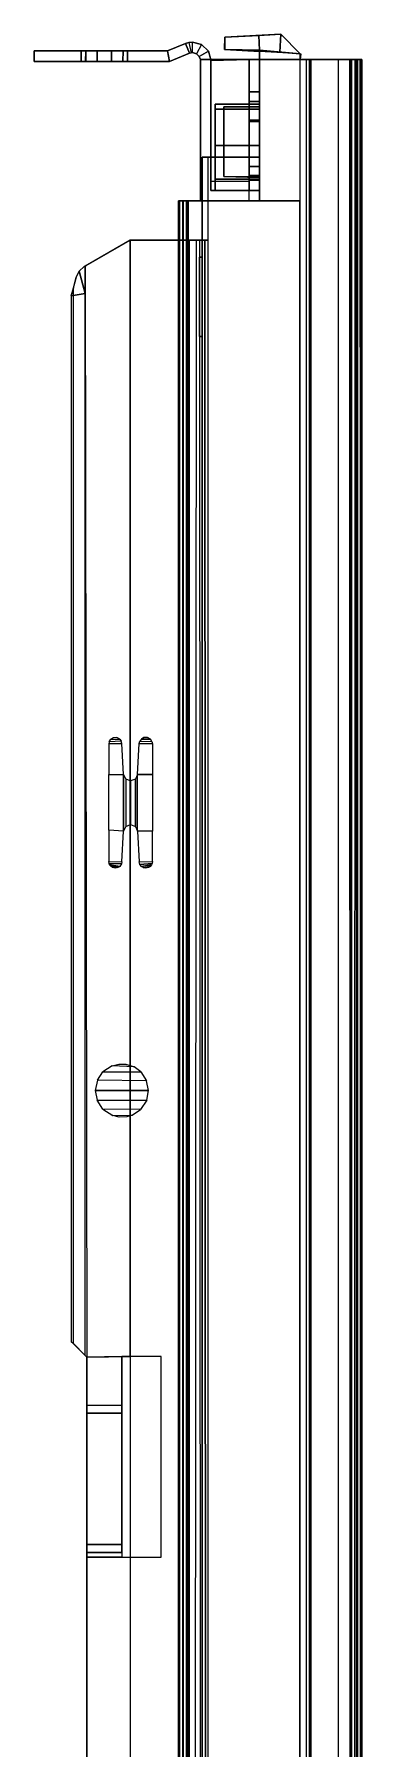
# Model space of a CAD drawing. Header units: inches. Extents: x 0 to 232, y 0 to 393.
# Drawn here: x 194.8 to 232.3, y 196.6 to 393.1 of the extents above; entities that cross this region are included whole.
import ezdxf

# ---------------------------------------------------------------- set-up
doc = ezdxf.new("R2010")
doc.units = ezdxf.units.IN
doc.header["$MEASUREMENT"] = 0
doc.layers.add('Layer1', color=4, linetype='CONTINUOUS')

msp = doc.modelspace()

# ---------------------------------------------------------------- linework, layer by layer
at = {"layer": 'Layer1'}
for points in [[(194.76, 391.2, 36.05), (210.02, 391.2, 36.05), (210.02, 391.2, 190), (194.76, 391.2, 190)], [(194.76, 391.2, 190), (194.76, 390, 190), (194.76, 390, 36.05), (194.76, 391.2, 36.05)], [(194.76, 391.2, 36.05), (194.76, 390, 36.05), (210.25, 390, 36.05), (210.02, 391.2, 36.05)], [(194.76, 391.2, 190), (194.76, 390, 190), (210.25, 390, 190), (210.02, 391.2, 190)], [(200.67, 390, 51.33), (200.15, 390, 52.9), (200.15, 391.2, 52.9), (200.67, 391.2, 51.33)], [(200.15, 390, 52.9), (200.15, 390, 55.1), (200.15, 391.2, 55.1), (200.15, 391.2, 52.9)], [(200.15, 390, 55.1), (200.65, 390, 56.65), (200.66, 391.2, 56.67), (200.15, 391.2, 55.1)], [(200.67, 390, 83.33), (200.15, 390, 84.9), (200.15, 391.2, 84.9), (200.67, 391.2, 83.33)], [(200.15, 390, 84.9), (200.15, 390, 87.1), (200.15, 391.2, 87.1), (200.15, 391.2, 84.9)], [(200.15, 390, 87.1), (200.65, 390, 88.65), (200.66, 391.2, 88.67), (200.15, 391.2, 87.1)], [(200.67, 390, 147.33), (200.15, 390, 148.9), (200.15, 391.2, 148.9), (200.67, 391.2, 147.33)], [(200.15, 390, 148.9), (200.15, 390, 151.1), (200.15, 391.2, 151.1), (200.15, 391.2, 148.9)], [(200.15, 390, 151.1), (200.65, 390, 152.65), (200.66, 391.2, 152.67), (200.15, 391.2, 151.1)], [(200.67, 390, 179.33), (200.15, 390, 180.9), (200.15, 391.2, 180.9), (200.67, 391.2, 179.33)], [(200.15, 390, 180.9), (200.15, 390, 183.1), (200.15, 391.2, 183.1), (200.15, 391.2, 180.9)], [(200.15, 390, 183.1), (200.65, 390, 184.65), (200.66, 391.2, 184.67), (200.15, 391.2, 183.1)], [(200.65, 390, 56.65), (201.98, 390, 57.62), (201.98, 391.2, 57.62), (200.66, 391.2, 56.67)], [(200.65, 390, 88.65), (201.98, 390, 89.62), (201.98, 391.2, 89.62), (200.66, 391.2, 88.67)], [(200.65, 390, 152.65), (201.98, 390, 153.62), (201.98, 391.2, 153.62), (200.66, 391.2, 152.67)], [(200.65, 390, 184.65), (201.98, 390, 185.62), (201.98, 391.2, 185.62), (200.66, 391.2, 184.67)], [(200.67, 390, 51.33), (201.99, 390, 50.38), (201.99, 391.2, 50.38), (200.67, 391.2, 51.33)], [(200.67, 390, 83.33), (201.99, 390, 82.38), (201.99, 391.2, 82.38), (200.67, 391.2, 83.33)], [(200.67, 390, 147.33), (201.99, 390, 146.38), (201.99, 391.2, 146.38), (200.67, 391.2, 147.33)], [(200.67, 390, 179.33), (201.99, 390, 178.38), (201.99, 391.2, 178.38), (200.67, 391.2, 179.33)], [(203.62, 391.2, 57.62), (201.98, 391.2, 57.62), (201.98, 390, 57.62), (203.63, 390, 57.62)], [(203.62, 391.2, 89.62), (201.98, 391.2, 89.62), (201.98, 390, 89.62), (203.63, 390, 89.62)], [(203.62, 391.2, 153.62), (201.98, 391.2, 153.62), (201.98, 390, 153.62), (203.63, 390, 153.62)], [(203.62, 391.2, 185.62), (201.98, 391.2, 185.62), (201.98, 390, 185.62), (203.63, 390, 185.62)], [(201.99, 391.2, 50.38), (201.99, 390, 50.38), (203.61, 390, 50.38), (203.62, 391.2, 50.38)], [(201.99, 391.2, 82.38), (201.99, 390, 82.38), (203.61, 390, 82.38), (203.62, 391.2, 82.38)], [(201.99, 391.2, 146.38), (201.99, 390, 146.38), (203.61, 390, 146.38), (203.62, 391.2, 146.38)], [(201.99, 391.2, 178.38), (201.99, 390, 178.38), (203.61, 390, 178.38), (203.62, 391.2, 178.38)], [(203.61, 390, 50.38), (204.93, 390, 51.33), (204.95, 391.2, 51.35), (203.62, 391.2, 50.38)], [(203.61, 390, 82.38), (204.93, 390, 83.33), (204.95, 391.2, 83.35), (203.62, 391.2, 82.38)], [(203.61, 390, 146.38), (204.93, 390, 147.33), (204.95, 391.2, 147.35), (203.62, 391.2, 146.38)], [(203.61, 390, 178.38), (204.93, 390, 179.33), (204.95, 391.2, 179.35), (203.62, 391.2, 178.38)], [(204.94, 391.2, 56.67), (203.62, 391.2, 57.62), (203.63, 390, 57.62), (204.94, 390.01, 56.66)], [(204.94, 391.2, 88.67), (203.62, 391.2, 89.62), (203.63, 390, 89.62), (204.94, 390.01, 88.66)], [(204.94, 391.2, 152.67), (203.62, 391.2, 153.62), (203.63, 390, 153.62), (204.94, 390.01, 152.66)], [(204.94, 391.2, 184.67), (203.62, 391.2, 185.62), (203.63, 390, 185.62), (204.94, 390.01, 184.66)], [(204.93, 390.04, 51.33), (205.45, 390, 52.9), (205.45, 391.2, 52.9), (204.95, 391.2, 51.35)], [(204.93, 390.04, 83.33), (205.45, 390, 84.9), (205.45, 391.2, 84.9), (204.95, 391.2, 83.35)], [(204.93, 390.04, 147.33), (205.45, 390, 148.9), (205.45, 391.2, 148.9), (204.95, 391.2, 147.35)], [(204.93, 390.04, 179.33), (205.45, 390, 180.9), (205.45, 391.2, 180.9), (204.95, 391.2, 179.35)], [(205.45, 390, 55.1), (204.94, 390, 56.66), (204.94, 391.2, 56.67), (205.45, 391.2, 55.1)], [(205.45, 390, 87.1), (204.94, 390, 88.66), (204.94, 391.2, 88.67), (205.45, 391.2, 87.1)], [(205.45, 390, 151.1), (204.94, 390, 152.66), (204.94, 391.2, 152.67), (205.45, 391.2, 151.1)], [(205.45, 390, 183.1), (204.94, 390, 184.66), (204.94, 391.2, 184.67), (205.45, 391.2, 183.1)], [(205.45, 390, 52.9), (205.45, 390, 55.1), (205.45, 391.2, 55.1), (205.45, 391.2, 52.9)], [(205.45, 390, 84.9), (205.45, 390, 87.1), (205.45, 391.2, 87.1), (205.45, 391.2, 84.9)], [(205.45, 390, 148.9), (205.45, 390, 151.1), (205.45, 391.2, 151.1), (205.45, 391.2, 148.9)], [(205.45, 390, 180.9), (205.45, 390, 183.1), (205.45, 391.2, 183.1), (205.45, 391.2, 180.9)], [(210.25, 390, 190), (212.56, 390.93, 190), (212.11, 392.05, 190), (210.02, 391.2, 190)], [(210.25, 390, 36.05), (210.02, 391.2, 36.05), (212.11, 392.05, 36.05), (212.56, 390.93, 36.05)], [(210.02, 391.2, 190), (212.11, 392.05, 190), (212.11, 392.05, 36.05), (210.02, 391.2, 36.05)], [(212.11, 392.05, 190), (212.5, 392.16, 190), (212.73, 390.98, 190), (212.56, 390.93, 190)], [(212.11, 392.05, 36.05), (212.5, 392.16, 36.05), (212.5, 392.16, 190), (212.11, 392.05, 190)], [(212.73, 390.98, 190), (212.9, 391, 190), (212.9, 392.2, 190), (212.5, 392.16, 190)], [(212.5, 392.16, 190), (212.9, 392.2, 190), (212.9, 392.2, 36.05), (212.5, 392.16, 36.05)], [(212.9, 392.2, 190), (213.95, 391.92, 190), (213.35, 390.88, 190), (212.9, 391, 190)], [(212.9, 392.2, 36.05), (213.95, 391.92, 36.05), (213.95, 391.92, 190), (212.9, 392.2, 190)], [(213.35, 390.88, 190), (213.68, 390.55, 190), (214.72, 391.15, 190), (213.95, 391.92, 190)], [(213.68, 390.55, 190), (213.8, 390.2, 190), (215, 390.2, 190), (214.72, 391.15, 190)], [(213.95, 391.92, 190), (214.72, 391.15, 190), (214.72, 391.16, 36.05), (213.95, 391.92, 36.05)], [(214.72, 391.16, 36.05), (215, 390.19, 36.05), (215, 390.2, 190), (214.72, 391.15, 190)], [(216.58, 391.35, 81.3), (216.6, 392.77, 81.3), (223.01, 393.1, 81.3), (225.25, 390.86, 81.3)], [(216.58, 391.35, 70.3), (216.6, 392.77, 70.3), (220.51, 392.97, 70.3), (220.6, 391.28, 70.3)], [(216.6, 392.77, 70.3), (216.58, 391.35, 70.3), (216.58, 391.35, 81.3), (216.6, 392.77, 81.3)], [(220.6, 391.28, 70.3), (216.58, 391.35, 70.3), (216.6, 391.35, 81.3), (220.6, 391.12, 81.3)], [(216.6, 392.77, 175.2), (223.01, 393.1, 175.2), (223.01, 393.1, 186.2), (216.6, 392.77, 186.2)], [(216.6, 392.77, 81.3), (216.6, 392.77, 70.3), (223.01, 393.1, 70.3), (223.01, 393.1, 81.3)], [(216.6, 391.35, 186.2), (216.6, 392.77, 186.2), (220.51, 392.97, 186.2), (220.6, 391.28, 186.2)], [(220.51, 392.97, 175.2), (220.6, 391.28, 175.2), (216.6, 391.35, 175.2), (216.6, 392.77, 175.2)], [(216.6, 391.35, 175.2), (216.6, 392.76, 175.2), (216.6, 392.77, 186.2), (216.6, 391.35, 186.2)], [(220.6, 391.28, 175.2), (216.6, 391.35, 175.2), (216.6, 391.35, 186.2), (220.6, 391.28, 186.2)], [(220.51, 392.97, 186.2), (223.01, 393.1, 186.2), (225.25, 390.86, 186.2), (220.6, 391.28, 186.2)], [(222.93, 391.07, 175.2), (223.01, 393.1, 175.2), (220.51, 392.97, 175.2), (220.6, 391.28, 175.2)], [(225.25, 390.86, 70.29), (223.01, 393.1, 70.3), (220.51, 392.97, 70.3), (220.6, 391.28, 70.3)], [(220.6, 391.28, 186.2), (220.6, 374, 186.2), (220.6, 374, 175.2), (220.6, 391.28, 175.2)], [(220.6, 390.2, 186.2), (220.6, 391.28, 186.2), (225.25, 390.86, 186.2), (225.25, 390.2, 186.2)], [(225.25, 390.2, 175.2), (225.25, 390.86, 175.2), (220.6, 391.28, 175.2), (220.6, 390.2, 175.2)], [(220.6, 391.28, 70.3), (220.6, 374, 70.3), (220.6, 374, 79.95), (220.6, 391.28, 81.3)], [(220.6, 390.21, 81.22), (225.25, 390.2, 81.3), (225.25, 390.86, 81.3), (220.6, 391.28, 81.3)], [(225.25, 390.86, 70.3), (220.6, 391.28, 70.3), (220.6, 390.2, 70.3), (225.25, 390.2, 70.3)], [(225.25, 390.86, 175.2), (225.25, 390.86, 175.2), (223.01, 393.1, 175.2), (222.93, 391.07, 175.2)], [(223.01, 393.1, 186.2), (223.01, 393.1, 175.2), (225.25, 390.86, 175.2), (225.25, 390.86, 186.2)], [(223.01, 393.1, 81.3), (223.01, 393.1, 70.3), (225.25, 390.86, 70.3), (225.25, 390.86, 81.3)], [(210.25, 390, 190), (194.76, 390, 190), (194.76, 390, 36.05), (210.25, 390, 36.05)], [(212.56, 390.93, 36.05), (210.25, 390, 36.05), (210.25, 390, 190), (212.56, 390.93, 190)], [(212.56, 390.93, 190), (212.73, 390.98, 190), (212.73, 390.98, 36.05), (212.56, 390.93, 36.05)], [(212.73, 390.98, 190), (212.73, 390.98, 36.05), (212.9, 391, 36.05), (212.9, 391, 190)], [(212.9, 391, 36.05), (213.35, 390.88, 36.05), (213.35, 390.88, 190), (212.9, 391, 190)], [(213.35, 390.88, 190), (213.68, 390.55, 190), (213.68, 390.55, 36.05), (213.35, 390.88, 36.05)], [(213.68, 390.55, 36.05), (213.8, 390.19, 36.05), (213.8, 390.2, 190), (213.68, 390.55, 190)], [(220.6, 390.2, 192), (213.8, 390.2, 192), (213.8, 374, 192), (220.6, 374, 192)], [(215, 390.2, 192), (215, 390.2, 190), (213.8, 390.2, 190), (213.8, 390.2, 192)], [(213.8, 390.2, 190), (213.8, 390.2, 192), (213.8, 390.1, 192), (213.8, 390.1, 190)], [(213.8, 390.2, 190), (213.8, 390.1, 190), (213.8, 390.1, 36.05), (213.8, 390.19, 36.05)], [(213.8, 390.1, 192), (213.8, 374, 192), (213.8, 374, 36.05), (213.8, 390.1, 36.05)], [(220.6, 390.2, 192), (220.6, 390.2, 190.8), (215, 390.2, 190.8), (215, 390.2, 192)], [(220.6, 375.2, 190.8), (220.6, 390.2, 190.8), (215, 390.2, 190.8), (215, 375.2, 190.8)], [(215, 390.1, 190.8), (215, 390.2, 190.8), (215, 390.19, 36.05), (215, 390.1, 36.05)], [(215, 390.2, 190.8), (219.4, 390.17, 190.7), (219.4, 390.17, 36.05), (215, 390.19, 36.05)], [(219.4, 390.2, 36.05), (219.4, 376.22, 36.05), (215, 376.22, 36.05), (215, 390.1, 36.05)], [(215, 375.2, 190.8), (215, 390.1, 190.8), (215, 390.1, 36.05), (215, 375.2, 36.05)], [(220.6, 390.2, 36.05), (219.4, 390.2, 36.05), (219.4, 390.2, 190.7), (220.6, 390.2, 190.7)], [(219.4, 374, 36.05), (219.4, 390.2, 36.05), (220.6, 390.2, 36.05), (220.6, 374, 36.05)], [(220.6, 390.2, 190.7), (219.4, 390.2, 190.7), (219.4, 375.2, 190.7), (220.6, 375.2, 190.7)], [(220.6, 390.2, 175.2), (220.6, 374, 175.2), (220.6, 374, 79.95), (220.6, 390.21, 81.22)], [(220.6, 390.2, 192), (225.2, 390.2, 192), (225.2, 374, 192), (220.6, 374, 192)], [(220.6, 390.2, 192), (220.6, 374, 192), (220.6, 374, 186.2), (220.6, 390.2, 186.2)], [(220.6, 379, 34.8), (220.6, 390.2, 34.8), (220.6, 390.2, 35.5), (220.6, 379, 35.5)], [(220.6, 374, 70.3), (220.6, 390.2, 70.3), (220.6, 390.2, 35.5), (220.6, 374, 35.5)], [(225.97, 390.2, 191.69), (220.6, 390.2, 191.73), (220.6, 390.2, 190.94), (226.3, 390.2, 190.94)], [(220.6, 390.2, 191.73), (220.6, 390.2, 192), (225.2, 390.2, 192), (225.97, 390.2, 191.69)], [(226.46, 390.2, 186.2), (220.6, 390.2, 186.2), (220.6, 390.2, 190.94), (226.3, 390.2, 190.94)], [(225.25, 390.2, 186.2), (226.46, 390.2, 186.2), (226.84, 390.2, 175.19), (220.6, 390.2, 175.2)], [(230.06, 390.2, 81.3), (220.6, 390.2, 81.3), (220.6, 390.2, 175.2), (226.84, 390.2, 175.19)], [(220.6, 390.2, 81.3), (230.06, 390.2, 81.3), (230.43, 390.2, 70.64), (220.6, 390.2, 70.3)], [(220.6, 390.2, 70.3), (230.43, 390.2, 70.64), (231.67, 390.2, 34.67), (220.6, 390.2, 34.8)], [(220.6, 374, 192), (220.6, 374, 190.8), (220.6, 390.2, 190.8), (220.6, 390.2, 192)], [(225.2, 0, 192), (225.97, 0, 191.69), (225.97, 390.2, 191.69), (225.2, 390.2, 192)], [(225.25, 390.86, 175.2), (225.25, 390.2, 175.2), (225.25, 390.2, 186.2), (225.25, 390.86, 186.2)], [(225.25, 390.2, 70.3), (225.25, 390.86, 70.3), (225.31, 390.86, 81.3), (225.25, 390.2, 81.3)], [(225.97, 390.2, 191.69), (226.3, 390.2, 190.94), (226.3, 0, 190.94), (225.97, 0, 191.69)], [(226.3, 390.2, 190.94), (226.46, 390.2, 186.2), (226.46, 0, 186.2), (226.3, 0, 190.94)], [(231.66, 0, 34.87), (226.46, 0, 186.2), (226.46, 390.2, 186.2), (231.67, 390.2, 34.67)], [(229.6, 390.2, 34.69), (231.67, 390.2, 34.67), (232.3, 390.2, 6.95), (229.6, 390.2, 6.95)], [(230.95, 390.2, 6.95), (229.6, 390.2, 6.95), (229.6, 0, 6.95), (231, 0, 6.95)], [(232.3, 390.2, 6.95), (232.3, 390.2, 0.65), (231, 390.2, 0.65), (230.95, 390.2, 6.95)], [(231, 0, 6.95), (231, 0, 0.64), (231, 390.2, 0.64), (230.95, 390.2, 6.95)], [(232.3, 390.2, 0.65), (232.11, 390.2, 0.19), (231.18, 390.2, 0.2), (231, 390.2, 0.65)], [(231.18, 390.2, 0.2), (231, 390.2, 0.65), (231, 0, 0.65), (231.19, 0, 0.19)], [(232.11, 390.2, 0.19), (231.86, 390.2, 0.03), (231.5, 390.2, 0.02), (231.18, 390.2, 0.2)], [(231.43, 0, 0.04), (231.19, 0, 0.19), (231.18, 390.2, 0.2), (231.5, 390.2, 0.02)], [(231.86, 390.2, 0.03), (231.5, 390.2, 0.02), (231.43, 0, 0.04), (231.8, 0, 0.02)], [(232.13, 0, 0.21), (231.8, 0, 0.02), (231.86, 390.2, 0.03), (232.11, 390.2, 0.19)], [(232.3, 390.2, 0.65), (232.11, 390.2, 0.19), (232.13, 0, 0.21), (232.3, 0, 0.65)], [(232.3, 0, 6.95), (232.3, 0, 0.65), (232.3, 390.2, 0.65), (232.3, 390.2, 6.95)], [(220.6, 386.5, 60.15), (219.4, 386.5, 60.15), (219.4, 383.24, 62.42), (220.6, 383.24, 62.42)], [(220.6, 386.5, 60.15), (219.4, 386.5, 60.15), (219.4, 386.5, 57.12), (220.6, 386.5, 57.12)], [(220.6, 386.5, 57.12), (219.4, 386.5, 57.12), (219.4, 376.9, 57.12), (220.6, 376.9, 57.12)], [(219.4, 376.9, 174.8), (219.4, 385.4, 174.8), (219.4, 385.4, 186), (219.4, 376.9, 186)], [(219.4, 376.9, 186), (220.6, 376.9, 186), (220.6, 385.4, 186), (219.4, 385.4, 186)], [(220.6, 385.4, 186), (220.6, 385.4, 174.8), (219.4, 385.4, 174.8), (219.4, 385.4, 186)], [(220.6, 385.4, 174.8), (219.4, 385.4, 174.8), (219.4, 376.9, 174.8), (220.6, 376.9, 174.8)], [(219.4, 376.9, 140), (219.4, 385.4, 140), (219.4, 385.4, 151.2), (219.4, 376.9, 151.2)], [(220.6, 385.4, 151.2), (219.4, 385.4, 151.2), (219.4, 376.9, 151.2), (220.6, 376.9, 151.2)], [(220.6, 385.4, 140), (219.4, 385.4, 140), (219.4, 385.4, 151.2), (220.6, 385.4, 151.2)], [(220.6, 385.4, 140), (219.4, 385.4, 140), (219.4, 376.9, 140), (220.6, 376.9, 140)], [(219.4, 385.4, 123), (219.4, 376.9, 123), (219.4, 376.9, 111.8), (219.4, 385.4, 111.8)], [(220.6, 385.4, 123), (219.4, 385.4, 123), (219.4, 376.9, 123), (220.6, 376.9, 123)], [(220.6, 385.4, 111.8), (219.4, 385.4, 111.8), (219.4, 376.9, 111.8), (220.6, 376.9, 111.8)], [(220.6, 385.4, 111.8), (219.4, 385.4, 111.8), (219.4, 385.4, 123), (220.6, 385.4, 123)], [(220.6, 377.96, 81.1), (220.6, 385.4, 81.1), (219.4, 385.4, 81.1), (219.4, 377.96, 81.1)], [(220.6, 385.4, 81.1), (220.6, 385.4, 69.9), (219.4, 385.4, 69.9), (219.4, 385.4, 81.1)], [(220.6, 385.4, 69.9), (219.4, 385.4, 69.9), (219.4, 377.96, 69.9), (220.6, 377.96, 69.9)], [(220.6, 377.96, 51.85), (220.6, 385.4, 51.85), (219.4, 385.4, 51.85), (219.4, 377.96, 51.85)], [(220.6, 385.4, 40.65), (219.4, 385.4, 40.65), (219.4, 385.4, 51.85), (220.6, 385.4, 51.85)], [(219.4, 377.96, 40.65), (220.6, 377.96, 40.65), (220.6, 385.4, 40.65), (219.4, 385.4, 40.65)], [(220.6, 376.9, 186), (220.6, 376.9, 174.8), (220.6, 385.4, 174.8), (220.6, 385.4, 186)], [(220.6, 376.9, 151.2), (220.6, 376.9, 140), (220.6, 385.4, 140), (220.6, 385.4, 151.2)], [(220.6, 376.9, 111.8), (220.6, 385.4, 111.8), (220.6, 385.4, 123), (220.6, 376.9, 123)], [(215.5, 380.36, 187.18), (215.5, 385.1, 185.36), (220.6, 385.1, 185.36), (220.6, 380.36, 187.18)], [(215.5, 385.1, 185.36), (215.5, 385.1, 175.78), (220.6, 385.1, 175.78), (220.6, 385.1, 185.36)], [(215.5, 385.1, 175.78), (215.5, 380.36, 173.96), (220.6, 380.36, 173.96), (220.6, 385.1, 175.78)], [(215.5, 380.36, 53.03), (215.5, 385.1, 51.21), (220.6, 385.1, 51.21), (220.6, 380.36, 53.03)], [(215.5, 385.1, 51.21), (215.5, 385.1, 41.63), (220.6, 385.1, 41.63), (220.6, 385.1, 51.21)], [(215.5, 385.1, 41.63), (215.5, 380.36, 39.81), (220.6, 380.36, 39.81), (220.6, 385.1, 41.63)], [(215.5, 376.5, 122.6), (215.5, 384.5, 122.6), (215.5, 384.5, 112.6), (215.5, 376.5, 112.6)], [(220.6, 384.5, 122.6), (215.5, 384.5, 122.6), (215.5, 376.5, 122.6), (220.6, 376.5, 122.6)], [(215.5, 384.5, 122.6), (215.5, 384.5, 112.6), (220.6, 384.5, 112.6), (220.6, 384.5, 122.6)], [(220.6, 384.5, 112.6), (215.5, 384.5, 112.6), (215.5, 376.5, 112.6), (220.6, 376.5, 112.6)], [(216.5, 384.8, 80.72), (216.5, 376.8, 80.72), (220.6, 376.68, 80.16), (220.6, 384.82, 80.8)], [(216.5, 384.8, 80.72), (216.5, 384.8, 70.72), (220.6, 384.8, 70.72), (220.6, 384.82, 80.8)], [(216.5, 384.8, 80.72), (216.5, 384.8, 70.72), (216.5, 376.8, 70.72), (216.5, 376.8, 80.72)], [(220.6, 383.24, 62.42), (219.4, 383.24, 62.42), (219.4, 376.9, 62.42), (220.6, 376.9, 62.42)], [(220.6, 383.1, 84.1), (219.4, 383.1, 84.1), (219.4, 375.2, 84.1), (220.6, 375.2, 84.1)], [(220.6, 383.1, 89.4), (219.4, 383.1, 89.4), (219.4, 375.2, 89.4), (220.6, 375.2, 89.4)], [(220.6, 383.1, 84.1), (219.4, 383.1, 84.1), (219.4, 383.1, 89.4), (220.6, 383.1, 89.4)], [(220.6, 375.2, 84.1), (220.6, 383.1, 84.1), (220.6, 383.1, 89.4), (220.6, 375.2, 89.4)], [(215.5, 375.2, 187.45), (215.5, 380.36, 187.18), (220.6, 380.36, 187.18), (220.6, 375.2, 187.45)], [(215.5, 380.36, 173.96), (215.5, 375.2, 173.69), (220.6, 375.2, 173.69), (220.6, 380.36, 173.96)], [(215.5, 375.2, 53.3), (215.5, 380.36, 53.03), (220.6, 380.36, 53.03), (220.6, 375.2, 53.3)], [(215.5, 380.36, 39.81), (215.5, 375.2, 39.54), (220.6, 375.2, 39.54), (220.6, 380.36, 39.81)], [(214, 374, 35.5), (214, 379, 35.5), (220.6, 379, 35.5), (220.6, 374, 35.5)], [(214, 379, 35.5), (214, 379, 34.8), (220.6, 379, 34.8), (220.6, 379, 35.5)], [(214.7, 379, 9.8), (214, 379, 9.8), (214, 379, 34.8), (214.7, 379, 34.8)], [(214, 374, 35.5), (214, 379, 35.5), (214, 379, 24), (214, 374, 24)], [(214, 379, 9.8), (214, 369.5, 9.8), (214.7, 369.5, 9.8), (214.7, 379, 9.8)], [(214, 379, 24), (214, 379, 9.8), (214, 1.5, 9.8), (214, 1.5, 24)], [(220.6, 376.36, 79.5), (220.6, 377.96, 81.1), (219.4, 377.96, 81.1), (219.4, 376.36, 79.5)], [(219.4, 376.36, 71.5), (220.6, 376.36, 71.5), (220.6, 377.96, 69.9), (219.4, 377.96, 69.9)], [(220.6, 376.36, 50.25), (220.6, 377.96, 51.85), (219.4, 377.96, 51.85), (219.4, 376.36, 50.25)], [(219.4, 376.36, 42.25), (220.6, 376.36, 42.25), (220.6, 377.96, 40.65), (219.4, 377.96, 40.65)], [(215.5, 376.5, 122.6), (215.5, 376.5, 112.6), (220.6, 376.5, 112.6), (220.6, 376.5, 122.6)], [(216.5, 376.8, 80.72), (216.5, 376.8, 70.72), (220.6, 376.8, 70.72), (220.6, 376.68, 80.16)], [(220.6, 376.9, 186), (220.6, 376.9, 174.8), (219.4, 376.9, 174.8), (219.4, 376.9, 186)], [(220.6, 376.9, 140), (219.4, 376.9, 140), (219.4, 376.9, 151.2), (220.6, 376.9, 151.2)], [(219.4, 376.9, 123), (220.6, 376.9, 123), (220.6, 376.9, 111.8), (219.4, 376.9, 111.8)], [(220.6, 376.9, 62.42), (219.4, 376.9, 62.42), (219.4, 376.9, 57.12), (220.6, 376.9, 57.12)], [(220.6, 375.2, 79.5), (220.6, 376.36, 79.5), (219.4, 376.36, 79.5), (219.4, 375.2, 79.5)], [(219.4, 375.2, 71.5), (220.6, 375.2, 71.5), (220.6, 376.36, 71.5), (219.4, 376.36, 71.5)], [(220.6, 375.2, 50.25), (220.6, 376.36, 50.25), (219.4, 376.36, 50.25), (219.4, 375.2, 50.25)], [(219.4, 375.2, 42.25), (220.6, 375.2, 42.25), (220.6, 376.36, 42.25), (219.4, 376.36, 42.25)], [(211.45, 374, 191.45), (211.3, 374, 190.9), (211.3, 0, 190.9), (211.46, 0, 191.47)], [(212.4, 374, 192), (220.6, 374, 192), (220.6, 374, 190.9), (211.3, 374, 190.9)], [(211.3, 374, 190.9), (211.3, 374, 190.9), (211.65, 374, 191.25), (211.45, 374, 191.45)], [(220.6, 374, 35.5), (211.3, 374, 35.5), (211.3, 374, 190.9), (220.6, 374, 190.9)], [(211.3, 374, 35.5), (211.3, 374, 24.9), (214, 374, 24.25), (214, 374, 35.5)], [(214, 374, 24.25), (214, 374, 24.25), (211.42, 374, 24.45), (211.3, 374, 24.9)], [(211.3, 0, 190.9), (211.3, 374, 190.9), (211.3, 374, 24.9), (211.3, 0, 24.9)], [(211.3, 0, 24.9), (211.44, 0, 24.43), (211.42, 374, 24.45), (211.3, 374, 24.9)], [(214, 374, 24.25), (214, 374, 24.12), (211.75, 374, 24.12), (211.42, 374, 24.45)], [(211.42, 374, 24.45), (211.75, 374, 24.12), (211.76, 0, 24.12), (211.44, 0, 24.43)], [(211.85, 0, 191.85), (211.46, 0, 191.47), (211.45, 374, 191.45), (211.85, 374, 191.85)], [(211.45, 374, 191.45), (211.85, 374, 191.85), (212.05, 374, 191.65), (211.65, 374, 191.25)], [(211.75, 374, 24.12), (212.2, 374, 24), (214, 374, 24), (214, 374, 24.12)], [(211.76, 0, 24.12), (212.2, 0, 24), (212.2, 374, 24), (211.75, 374, 24.12)], [(212.4, 374, 192), (211.85, 374, 191.85), (211.85, 0, 191.85), (212.4, 0, 192)], [(212.4, 374, 192), (212.4, 374, 192), (212.05, 374, 191.65), (211.85, 374, 191.85)], [(212.2, 1.5, 24), (214, 1.5, 24), (214, 374, 24), (212.2, 374, 24)], [(212.4, 0, 192), (225.2, 0, 192), (225.2, 373.95, 192), (212.4, 374, 192)], [(220.6, 374, 36.05), (213.8, 374, 36.05), (213.8, 374, 192), (220.6, 374, 192)], [(215, 375.2, 42.25), (219.4, 375.2, 42.25), (219.4, 375.2, 36.05), (215, 375.2, 36.05)], [(220.6, 375.2, 42.25), (215, 375.2, 42.25), (215, 375.2, 50.25), (220.6, 375.2, 50.25)], [(219.4, 375.2, 50.25), (215, 375.2, 50.25), (215, 375.2, 71.5), (219.4, 375.2, 71.5)], [(220.6, 375.2, 71.5), (215, 375.2, 71.5), (215, 375.2, 79.5), (220.6, 375.2, 79.5)], [(219.4, 375.2, 79.5), (215, 375.2, 79.5), (215, 375.2, 84.1), (219.4, 375.2, 84.1)], [(220.6, 375.2, 84.1), (215, 375.2, 84.1), (215, 375.2, 89.4), (220.6, 375.2, 89.4)], [(219.4, 375.2, 89.4), (215, 375.2, 89.4), (215, 375.2, 190.7), (219.4, 375.2, 190.7)], [(220.6, 375.2, 190.8), (215, 375.2, 190.8), (215, 375.2, 190.7), (220.6, 375.2, 190.7)], [(220.6, 375.2, 187.45), (215.5, 375.2, 187.45), (215.5, 375.2, 173.69), (220.6, 375.2, 173.69)], [(215.5, 375.2, 53.3), (220.6, 375.2, 53.3), (220.6, 375.2, 39.54), (215.5, 375.2, 39.54)], [(200.59, 366.52, 7.6), (200.71, 366.59, 6.9), (205.76, 369.5, 6.9), (205.76, 369.5, 7.6)], [(205.76, 369.5, 7.6), (200.59, 366.52, 7.6), (200.8, 241.43, 7.6), (205.76, 241.5, 7.6)], [(214.7, 369.5, 7.6), (214.48, 369.5, 6.9), (205.76, 369.5, 6.9), (205.76, 369.5, 7.6)], [(212.22, 369.5, 7.6), (205.76, 369.5, 7.6), (205.76, 84.44, 7.6), (212.53, 84.43, 6.9)], [(212.53, 369.5, 6.9), (213.37, 369.5, 6.41), (214.3, 369.5, 6.71), (214.48, 369.5, 6.9)], [(212.53, 1.5, 6.9), (213.12, 1.5, 6.46), (213.37, 369.5, 6.41), (212.53, 369.5, 6.9)], [(213.37, 369.5, 6.41), (213.7, 369.5, 6.42), (213.87, 1.5, 6.46), (213.12, 1.5, 6.46)], [(214.3, 369.5, 6.71), (214.01, 369.5, 6.51), (213.7, 369.5, 6.42), (213.37, 369.5, 6.41)], [(213.7, 369.5, 6.42), (213.87, 1.5, 6.46), (214.48, 1.5, 6.9), (214.3, 369.5, 6.71)], [(214, 367.56, 13.61), (213.7, 367.56, 13.61), (213.7, 367.56, 17.6), (214, 367.56, 17.59)], [(214, 358.44, 17.59), (213.7, 358.44, 17.6), (213.7, 367.56, 17.6), (214, 367.56, 17.59)], [(214, 358.44, 13.61), (213.7, 358.44, 13.61), (213.7, 367.56, 13.61), (214, 367.56, 13.61)], [(213.7, 358.44, 17.59), (213.7, 358.44, 13.61), (213.7, 367.56, 13.61), (213.7, 367.56, 17.6)], [(214, 369.5, 9.8), (214, 369.5, 7.6), (214.7, 369.5, 7.6), (214.7, 369.5, 9.8)], [(214, 1.5, 7.6), (214.7, 1.5, 7.6), (214.7, 369.5, 7.6), (214, 369.5, 7.6)], [(214, 1.5, 9.8), (214, 1.5, 7.6), (214, 369.5, 7.6), (214, 369.5, 9.8)], [(214, 358.44, 13.61), (214, 358.44, 17.59), (214, 367.56, 17.59), (214, 367.56, 13.61)], [(214, 358.44, 17.59), (214, 358.44, 13.61), (214, 367.56, 13.61), (214, 367.56, 17.6)], [(214.48, 1.5, 6.9), (214.7, 1.5, 7.6), (214.7, 369.5, 7.6), (214.3, 369.5, 6.71)], [(200.59, 363.39, 7.6), (199.92, 365.96, 7.36), (199.57, 365.25, 7.23), (199, 363.13, 7.02)], [(199.92, 365.96, 7.36), (199.57, 365.25, 7.23), (199.57, 365.25, 6.48), (199.92, 365.96, 6.61)], [(200.59, 363.39, 7.6), (200.59, 366.52, 7.6), (200.5, 366.47, 7.57), (199.92, 365.96, 7.36)], [(200.5, 366.47, 7.57), (199.92, 365.96, 7.36), (199.92, 365.96, 6.61), (200.5, 366.47, 6.82)], [(200.59, 366.52, 7.6), (200.5, 366.47, 7.57), (200.5, 366.47, 6.82), (200.71, 366.59, 6.9)], [(200.8, 241.43, 7.6), (200.59, 241.64, 7.6), (200.59, 366.52, 7.6)], [(199.57, 365.25, 7.23), (199, 363.13, 7.02), (199.24, 364.02, 6.36), (199.57, 365.25, 6.48)], [(199, 243.23, 7.02), (199.24, 242.99, 6.36), (199.24, 364.02, 6.36), (199, 363.13, 7.02)], [(200.59, 363.39, 7.6), (199, 363.13, 7.02), (199, 243.23, 7.02), (200.59, 241.64, 7.6)], [(213.7, 358.44, 17.59), (214, 358.44, 17.59), (214, 358.44, 13.6), (213.7, 358.44, 13.61)], [(211.3, 355.84, 51.27), (211.3, 356.81, 53.02), (211.3, 356.75, 54.84), (211.3, 355.82, 56.35)], [(211.3, 353.35, 50.25), (211.3, 355.84, 51.27), (211.3, 355.82, 56.35), (211.3, 353.35, 57.35)], [(211.3, 350.89, 56.36), (211.3, 350.82, 51.31), (211.3, 353.35, 50.25), (211.3, 353.35, 57.35)], [(211.3, 350.82, 51.31), (211.3, 350.04, 52.53), (211.3, 349.88, 54.54), (211.3, 350.89, 56.36)], [(203.35, 312, 7.6), (203.3, 311.75, 7.6), (204.8, 311.79, 7.6), (204.72, 312.08, 7.6)], [(203.3, 308.25, 7.6), (205, 308.25, 7.6), (204.8, 311.79, 7.6), (203.3, 311.75, 7.6)], [(204.72, 312.08, 7.6), (203.35, 312, 7.6), (203.52, 312.28, 7.6), (204.56, 312.3, 7.6)], [(204.56, 312.3, 7.6), (204.24, 312.48, 7.6), (203.8, 312.46, 7.6), (203.52, 312.28, 7.6)], [(206.8, 311.79, 7.6), (208.3, 311.75, 7.6), (208.3, 308.25, 7.6), (206.6, 308.25, 7.6)], [(208.25, 312.02, 7.6), (208.3, 311.75, 7.6), (206.8, 311.79, 7.6), (206.88, 312.08, 7.6)], [(206.88, 312.08, 7.6), (208.25, 312.02, 7.6), (208.08, 312.28, 7.6), (207.04, 312.3, 7.6)], [(208.08, 312.28, 7.6), (207.75, 312.47, 7.6), (207.34, 312.47, 7.6), (207.04, 312.3, 7.6)], [(203.3, 301.84, 7.6), (203.3, 308.25, 7.6), (205, 308.25, 7.6), (205, 301.75, 7.6)], [(205, 308.25, 7.6), (205.25, 307.72, 7.6), (205.25, 302.28, 7.6), (205, 301.75, 7.6)], [(205.25, 302.28, 7.6), (205.8, 302.5, 7.6), (205.8, 307.5, 7.6), (205.25, 307.72, 7.6)], [(206.35, 307.72, 7.6), (205.8, 307.5, 7.6), (205.8, 302.5, 7.6), (206.35, 302.28, 7.6)], [(206.35, 302.28, 7.6), (206.6, 301.75, 7.6), (206.6, 308.25, 7.6), (206.35, 307.72, 7.6)], [(208.3, 308.25, 7.6), (208.3, 301.75, 7.6), (206.6, 301.75, 7.6), (206.6, 308.25, 7.6)], [(205, 301.75, 7.6), (203.3, 301.84, 7.6), (203.3, 298.25, 7.6), (204.8, 298.21, 7.6)], [(206.8, 298.21, 7.6), (208.3, 298.25, 7.6), (208.3, 301.75, 7.6), (206.6, 301.75, 7.6)], [(204.8, 298.21, 7.6), (204.76, 298, 7.6), (203.33, 298.03, 7.6), (203.3, 298.25, 7.6)], [(203.4, 297.87, 7.6), (203.33, 298.03, 7.6), (204.76, 298, 7.6), (204.57, 297.7, 7.6)], [(204.57, 297.7, 7.6), (204.35, 297.56, 7.6), (203.52, 297.72, 7.6), (203.4, 297.87, 7.6)], [(204.35, 297.56, 7.6), (204.05, 297.5, 7.6), (203.73, 297.57, 7.6), (203.52, 297.72, 7.6)], [(208.3, 298.25, 7.6), (208.27, 298.05, 7.6), (206.87, 297.93, 7.6), (206.8, 298.21, 7.6)], [(208.27, 298.05, 7.6), (208.2, 297.87, 7.6), (207.04, 297.7, 7.6), (206.87, 297.93, 7.6)], [(208.2, 297.87, 7.6), (208.04, 297.68, 7.6), (207.31, 297.54, 7.6), (207.04, 297.7, 7.6)], [(208.04, 297.68, 7.6), (207.84, 297.56, 7.6), (207.55, 297.5, 7.6), (207.31, 297.54, 7.6)], [(202, 273.2, 7.6), (202.64, 274.16, 7.6), (206.96, 274.15, 7.6), (207.63, 273.13, 7.6)], [(206.96, 274.15, 7.6), (206.21, 274.71, 7.6), (203.68, 274.84, 7.6), (202.64, 274.16, 7.6)], [(203.68, 274.84, 7.6), (204.45, 275.03, 7.6), (205.25, 275.02, 7.6), (206.21, 274.71, 7.6)], [(207.63, 273.13, 7.6), (202, 273.2, 7.6), (201.75, 272, 7.6), (207.85, 272, 7.6)], [(201.75, 272, 7.6), (201.96, 270.9, 7.6), (207.65, 270.92, 7.6), (207.85, 272, 7.6)], [(207.65, 270.92, 7.6), (206.95, 269.84, 7.6), (202.63, 269.86, 7.6), (201.96, 270.9, 7.6)], [(202.63, 269.86, 7.6), (203.77, 269.13, 7.6), (205.98, 269.19, 7.6), (206.95, 269.84, 7.6)], [(205.98, 269.19, 7.6), (205.37, 269, 7.6), (204.51, 268.96, 7.6), (203.77, 269.13, 7.6)], [(199.24, 242.99, 6.36), (200.58, 241.65, 6.85), (200.59, 241.64, 7.6), (199, 243.23, 7.02)], [(200.59, 241.64, 7.6), (200.8, 241.43, 7.6), (200.71, 241.52, 6.9), (200.58, 241.65, 6.85)], [(200.8, 241.43, 7.6), (200.8, 241.43, 7.6), (200.8, 241.43, 6.9), (200.72, 241.51, 6.9)], [(204.8, 241.5, 7.6), (200.8, 241.43, 7.6), (200.8, 235.94, 7.6), (204.8, 235.94, 7.6)], [(200.8, 236.27, 6.9), (200.8, 235.94, 7.6), (200.8, 241.43, 7.6), (200.8, 241.43, 6.9)], [(209.3, 241.5, 7.6), (204.8, 241.5, 7.6), (204.8, 218.5, 7.6), (209.3, 218.5, 7.6)], [(200.8, 235.94, 7.6), (200.8, 236.27, 6.9), (200.8, 235.34, 5.8), (200.8, 235.02, 6.5)], [(200.8, 235.02, 6.5), (200.8, 235.94, 7.6), (204.8, 235.94, 7.6), (204.8, 235.02, 6.5)], [(204.8, 219.06, 7.6), (204.8, 219.98, 6.5), (204.8, 235.02, 6.5), (204.8, 235.94, 7.6)], [(200.8, 235.02, 6.5), (200.8, 235.34, 5.8), (200.8, 219.66, 5.8), (200.8, 219.98, 6.5)], [(204.8, 219.98, 6.5), (200.8, 219.98, 6.5), (200.8, 235.02, 6.5), (204.8, 235.02, 6.5)], [(200.8, 219.66, 5.8), (200.8, 219.98, 6.5), (200.8, 219.06, 7.6), (200.8, 218.73, 6.9)], [(200.8, 219.06, 7.6), (200.8, 219.98, 6.5), (204.8, 219.98, 6.5), (204.8, 219.06, 7.6)], [(200.8, 184.37, 7.6), (200.8, 184.37, 6.9), (200.8, 218.73, 6.9), (200.8, 219.06, 7.6)], [(204.8, 219.06, 7.6), (204.8, 218.5, 7.6), (200.8, 218.5, 7.6), (200.8, 219.06, 7.6)], [(205.76, 184.37, 7.6), (200.8, 184.37, 7.6), (200.8, 218.5, 7.6), (205.76, 218.5, 7.6)]]:
    msp.add_3dface(points, dxfattribs=at)
at = {"layer": 'Layer1', "invisible_edges": 12}
for points in [[(231.67, 390.2, 34.67), (232.09, 390.2, 16.14), (232.3, 0, 16.14), (231.66, 0, 34.87)], [(232.3, 390.2, 6.95), (232.09, 390.2, 16.14), (232.3, 0, 16.14), (232.3, 0, 6.95)]]:
    msp.add_3dface(points, dxfattribs=at)

doc.saveas('drawing.dxf')
